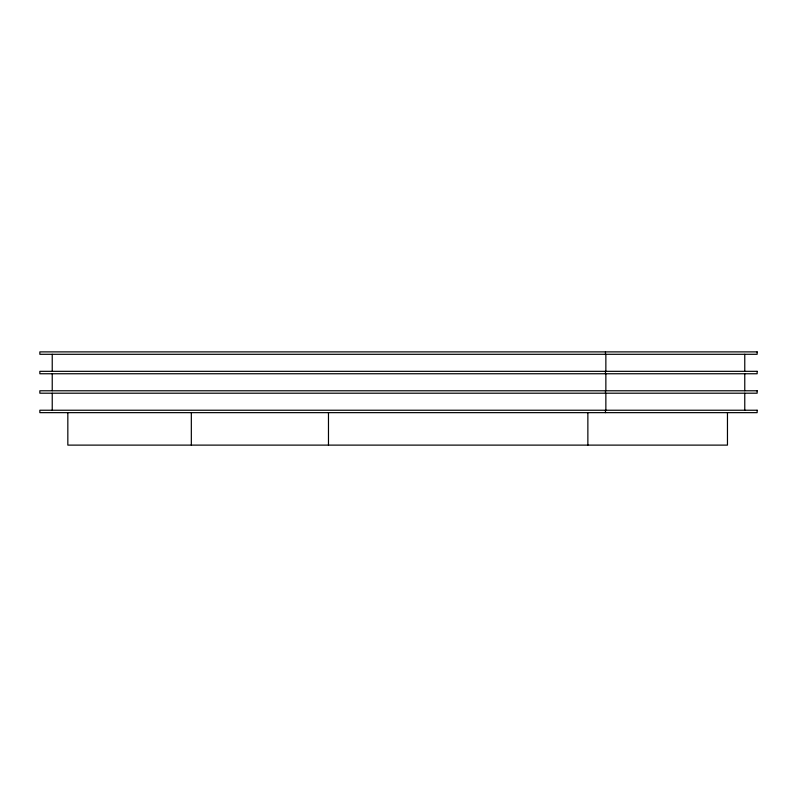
<?xml version="1.0" encoding="UTF-8"?>
<svg xmlns="http://www.w3.org/2000/svg" width="797" height="797" viewBox="0 0 797 797"><rect width="100%" height="100%" fill="white"/><g stroke="black" fill="none" stroke-linecap="round" stroke-linejoin="round"><path stroke-width="1.2" d="M744.767 354.296L744.767 371.332M744.767 373.753L744.767 390.779M744.767 393.2L744.767 410.236M727.462 412.647L727.462 445.115L67.835 445.115L67.835 412.647M605.859 354.296L605.859 371.332M605.859 373.753L605.859 390.779M605.859 393.2L605.859 410.236M605.471 351.885L605.471 354.296M605.471 371.332L605.471 373.753M605.471 390.779L605.471 393.2M605.471 410.236L605.471 412.647M587.867 412.647L587.867 445.115M328.474 412.647L328.474 445.115M191.33 412.647L191.33 445.115M52.233 354.296L52.233 371.332M52.233 373.753L52.233 390.779M52.233 393.2L52.233 410.236M757.15 351.885L39.85 351.885L39.85 354.296L757.15 354.296L757.15 351.885M757.15 371.332L39.85 371.332L39.85 373.753L757.15 373.753L757.15 371.332M757.15 390.779L39.85 390.779L39.85 393.2L757.15 393.2L757.15 390.779M757.15 410.236L39.85 410.236L39.85 412.647L757.15 412.647L757.15 410.236"/></g></svg>
